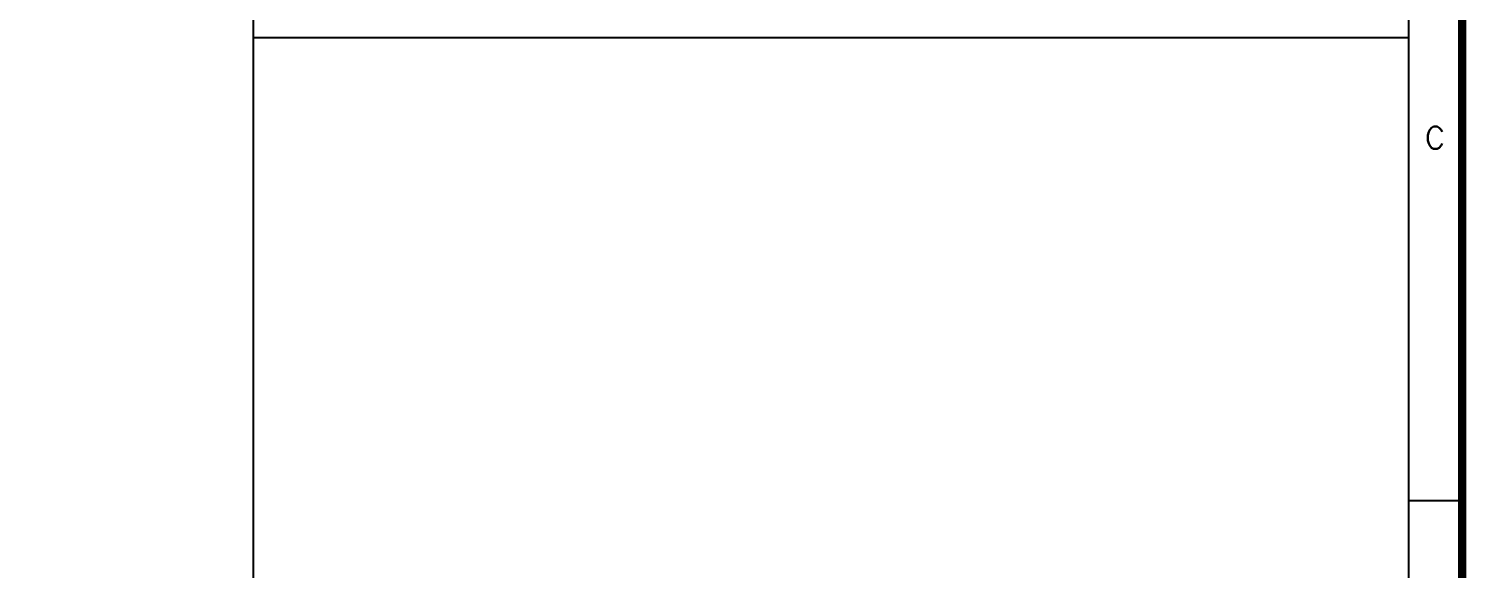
# Model space of a CAD drawing. Extents: x 7897917 to 8423973, y -6487334 to -6173396.
# Drawn here: x 8083119 to 8121168, y -6381943 to -6367629 of the extents above; entities that cross this region are included whole.
import ezdxf
from ezdxf.enums import TextEntityAlignment as Align

# ---------------------------------------------------------------- set-up
doc = ezdxf.new("R2010")
doc.units = 0
doc.header["$LTSCALE"] = 600
doc.header["$MEASUREMENT"] = 0
doc.layers.add('TITLE', color=7, linetype='CONTINUOUS')
doc.layers.add('Working Dim', color=5, linetype='CONTINUOUS')
doc.styles.add('ROMANS', font='romans.shx')

# ---------------------------------------------------------------- blocks, each defined once
blk = doc.blocks.new('A$C66962185')
at = {"layer": 'TITLE'}
blk.add_line((360.704, -141176.034), (360.704, -140930.66), dxfattribs=at)
at = {"layer": 'TITLE', "color": 7}
blk.add_line((363, -141022.101), (360.704, -141022.101), dxfattribs=at)
at = {"layer": 'TITLE', "color": 7, "const_width": 0.355}
blk.add_lwpolyline([(363, -140928.365), (363, -141178.329), (0, -141178.329), (0, -140928.365)], close=True, dxfattribs=at)
at = {"layer": 'TITLE', "color": 7, "style": 'ROMANS'}
blk.add_text('C', height=0.952, dxfattribs=at).set_placement((361.828, -141006.454), align=Align.MIDDLE)

msp = doc.modelspace()

# ---------------------------------------------------------------- linework, layer by layer
at = {"layer": 'TITLE'}
msp.add_line((8089061.216, -6323945.109), (8089061.216, -6474706.886), dxfattribs=at)
at = {"layer": 'Working Dim', "color": 7}
msp.add_line((8089062.674, -6367861.53), (8119650.234, -6367861.53), dxfattribs=at)

# ---------------------------------------------------------------- block references
at = {"layer": 'TITLE', "xscale": 614.4175770664588, "yscale": 614.4175710082054, "zscale": 614.4175728063115}
msp.add_blockref('A$C66962185', (7898025.611, 80266328.743), dxfattribs=at)

doc.saveas('drawing.dxf')
